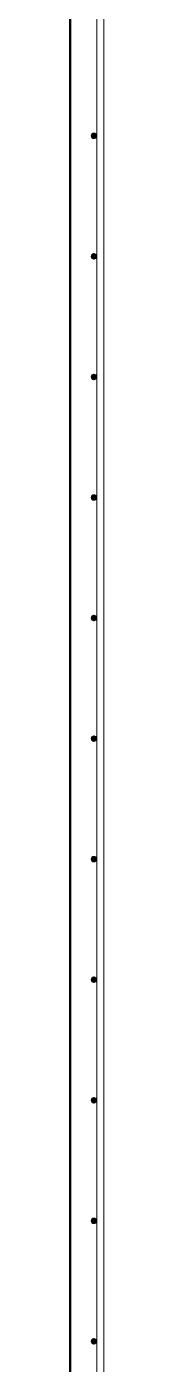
# Model space of a CAD drawing. Header units: millimetres. Extents: x 6744 to 22888, y -3063 to 10037.
# Drawn here: x 17448 to 17496, y 2598 to 4523 of the extents above; entities that cross this region are included whole.
import ezdxf

# ---------------------------------------------------------------- set-up
doc = ezdxf.new("R2010")
doc.units = ezdxf.units.MM
doc.layers.add('A-WALL', color=113, linetype='Continuous', lineweight=25)
doc.layers.add('S-RBAR', color=171, linetype='Continuous', lineweight=18)

msp = doc.modelspace()

# ---------------------------------------------------------------- hatches: boundary and pattern name
at = {"layer": 'S-RBAR'}
h = msp.add_hatch(color=256, dxfattribs=at)
edge = h.paths.add_edge_path()
edge.add_arc((17481.80119, 4366.40824), 4, 0, 360)
for points in [[(17481.80119, 4362.40824), (17485.80119, 4366.40824), (17481.80119, 4370.40824), (17477.80119, 4366.40824)], [(17481.80119, 4188.85041), (17485.80119, 4192.85041), (17481.80119, 4196.85041), (17477.80119, 4192.85041)], [(17481.80119, 4015.29258), (17485.80119, 4019.29258), (17481.80119, 4023.29258), (17477.80119, 4019.29258)], [(17481.80119, 3841.73476), (17485.80119, 3845.73476), (17481.80119, 3849.73476), (17477.80119, 3845.73476)], [(17481.80119, 3668.17693), (17485.80119, 3672.17693), (17481.80119, 3676.17693), (17477.80119, 3672.17693)], [(17481.80119, 3494.61911), (17485.80119, 3498.61911), (17481.80119, 3502.61911), (17477.80119, 3498.61911)], [(17481.80119, 3321.06128), (17485.80119, 3325.06128), (17481.80119, 3329.06128), (17477.80119, 3325.06128)], [(17481.80119, 3147.50346), (17485.80119, 3151.50346), (17481.80119, 3155.50346), (17477.80119, 3151.50346)], [(17481.80119, 2973.94563), (17485.80119, 2977.94563), (17481.80119, 2981.94563), (17477.80119, 2977.94563)], [(17481.80119, 2800.38781), (17485.80119, 2804.38781), (17481.80119, 2808.38781), (17477.80119, 2804.38781)], [(17481.80119, 2626.82998), (17485.80119, 2630.82998), (17481.80119, 2634.82998), (17477.80119, 2630.82998)]]:
    msp.add_hatch(color=256, dxfattribs=at).paths.add_polyline_path(points)
h = msp.add_hatch(color=256, dxfattribs=at)
edge = h.paths.add_edge_path()
edge.add_arc((17481.80119, 4192.85041), 4, 0, 360)
h = msp.add_hatch(color=256, dxfattribs=at)
edge = h.paths.add_edge_path()
edge.add_arc((17481.80119, 4019.29258), 4, 0, 360)
h = msp.add_hatch(color=256, dxfattribs=at)
edge = h.paths.add_edge_path()
edge.add_arc((17481.80119, 3845.73476), 4, 0, 360)
h = msp.add_hatch(color=256, dxfattribs=at)
edge = h.paths.add_edge_path()
edge.add_arc((17481.80119, 3672.17693), 4, 0, 360)
h = msp.add_hatch(color=256, dxfattribs=at)
edge = h.paths.add_edge_path()
edge.add_arc((17481.80119, 3498.61911), 4, 0, 360)
h = msp.add_hatch(color=256, dxfattribs=at)
edge = h.paths.add_edge_path()
edge.add_arc((17481.80119, 3325.06128), 4, 0, 360)
h = msp.add_hatch(color=256, dxfattribs=at)
edge = h.paths.add_edge_path()
edge.add_arc((17481.80119, 3151.50346), 4, 0, 360)
h = msp.add_hatch(color=256, dxfattribs=at)
edge = h.paths.add_edge_path()
edge.add_arc((17481.80119, 2977.94563), 4, 0, 360)
h = msp.add_hatch(color=256, dxfattribs=at)
edge = h.paths.add_edge_path()
edge.add_arc((17481.80119, 2804.38781), 4, 0, 360)
h = msp.add_hatch(color=256, dxfattribs=at)
edge = h.paths.add_edge_path()
edge.add_arc((17481.80119, 2630.82998), 4, 0, 360)

# ---------------------------------------------------------------- linework, layer by layer
at = {"layer": 'A-WALL', "lineweight": 50}
msp.add_line((17447.80119, 7060), (17447.80119, -1395), dxfattribs=at)
at = {"layer": 'S-RBAR'}
for p, q in [((17485.90195, -1365), (17485.90195, 7670)), ((17495.90195, -1365), (17495.90195, 7670)), ((17481.80119, 4370.40824), (17477.80119, 4366.40824)), ((17477.80119, 4366.40824), (17481.80119, 4362.40824)), ((17485.80119, 4366.40824), (17481.80119, 4370.40824)), ((17481.80119, 4362.40824), (17485.80119, 4366.40824)), ((17481.80119, 4196.85041), (17477.80119, 4192.85041)), ((17477.80119, 4192.85041), (17481.80119, 4188.85041)), ((17485.80119, 4192.85041), (17481.80119, 4196.85041)), ((17481.80119, 4188.85041), (17485.80119, 4192.85041)), ((17481.80119, 4023.29258), (17477.80119, 4019.29258)), ((17477.80119, 4019.29258), (17481.80119, 4015.29258)), ((17485.80119, 4019.29258), (17481.80119, 4023.29258)), ((17481.80119, 4015.29258), (17485.80119, 4019.29258)), ((17481.80119, 3849.73476), (17477.80119, 3845.73476)), ((17477.80119, 3845.73476), (17481.80119, 3841.73476)), ((17485.80119, 3845.73476), (17481.80119, 3849.73476)), ((17481.80119, 3841.73476), (17485.80119, 3845.73476)), ((17481.80119, 3676.17693), (17477.80119, 3672.17693)), ((17477.80119, 3672.17693), (17481.80119, 3668.17693)), ((17485.80119, 3672.17693), (17481.80119, 3676.17693)), ((17481.80119, 3668.17693), (17485.80119, 3672.17693)), ((17481.80119, 3502.61911), (17477.80119, 3498.61911)), ((17477.80119, 3498.61911), (17481.80119, 3494.61911)), ((17485.80119, 3498.61911), (17481.80119, 3502.61911)), ((17481.80119, 3494.61911), (17485.80119, 3498.61911)), ((17481.80119, 3329.06128), (17477.80119, 3325.06128)), ((17477.80119, 3325.06128), (17481.80119, 3321.06128)), ((17485.80119, 3325.06128), (17481.80119, 3329.06128)), ((17481.80119, 3321.06128), (17485.80119, 3325.06128)), ((17481.80119, 3155.50346), (17477.80119, 3151.50346)), ((17477.80119, 3151.50346), (17481.80119, 3147.50346)), ((17485.80119, 3151.50346), (17481.80119, 3155.50346)), ((17481.80119, 3147.50346), (17485.80119, 3151.50346)), ((17481.80119, 2981.94563), (17477.80119, 2977.94563)), ((17477.80119, 2977.94563), (17481.80119, 2973.94563)), ((17485.80119, 2977.94563), (17481.80119, 2981.94563)), ((17481.80119, 2973.94563), (17485.80119, 2977.94563)), ((17481.80119, 2808.38781), (17477.80119, 2804.38781)), ((17477.80119, 2804.38781), (17481.80119, 2800.38781)), ((17485.80119, 2804.38781), (17481.80119, 2808.38781)), ((17481.80119, 2800.38781), (17485.80119, 2804.38781)), ((17481.80119, 2634.82998), (17477.80119, 2630.82998)), ((17477.80119, 2630.82998), (17481.80119, 2626.82998)), ((17485.80119, 2630.82998), (17481.80119, 2634.82998)), ((17481.80119, 2626.82998), (17485.80119, 2630.82998))]:
    msp.add_line(p, q, dxfattribs=at)
for centre in [(17481.80119, 4366.40824), (17481.80119, 4192.85041), (17481.80119, 4019.29258), (17481.80119, 3845.73476), (17481.80119, 3672.17693), (17481.80119, 3498.61911), (17481.80119, 3325.06128), (17481.80119, 3151.50346), (17481.80119, 2977.94563), (17481.80119, 2804.38781), (17481.80119, 2630.82998)]:
    msp.add_circle(centre, 4, dxfattribs=at)

doc.saveas('drawing.dxf')
